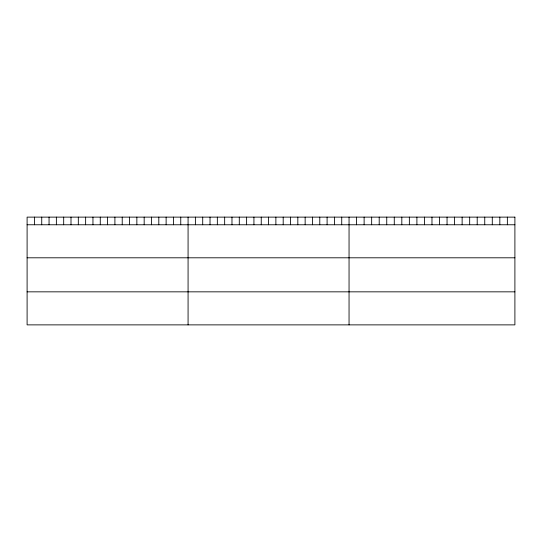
<?xml version="1.0" encoding="UTF-8"?>
<svg xmlns="http://www.w3.org/2000/svg" width="542" height="542" viewBox="0 0 542 542"><rect width="100%" height="100%" fill="white"/><g stroke="black" fill="none" stroke-linecap="round" stroke-linejoin="round"><path stroke-width="0.81" d="M27.1 224.767L514.9 224.767M27.1 257.802L514.9 257.802M27.1 291.84L514.9 291.84M507.359 217.125L507.359 224.767M499.826 217.125L499.826 224.767M492.285 217.125L492.285 224.767M484.744 217.125L484.744 224.767M477.204 217.125L477.204 224.767M469.67 217.125L469.67 224.767M462.13 217.125L462.13 224.767M454.589 217.125L454.589 224.767M447.048 217.125L447.048 224.767M439.515 217.125L439.515 224.767M431.974 217.125L431.974 224.767M424.433 217.125L424.433 224.767M416.9 217.125L416.9 224.767M409.359 217.125L409.359 224.767M401.818 217.125L401.818 224.767M394.278 217.125L394.278 224.767M386.744 217.125L386.744 224.767M379.204 217.125L379.204 224.767M371.663 217.125L371.663 224.767M364.122 217.125L364.122 224.767M356.589 217.125L356.589 224.767M349.048 217.125L349.048 324.875M341.731 217.125L341.731 224.767M334.414 217.125L334.414 224.767M327.097 217.125L327.097 224.767M319.78 217.125L319.78 224.767M312.463 217.125L312.463 224.767M305.146 217.125L305.146 224.767M297.829 217.125L297.829 224.767M290.512 217.125L290.512 224.767M283.195 217.125L283.195 224.767M275.878 217.125L275.878 224.767M268.561 217.125L268.561 224.767M261.244 217.125L261.244 224.767M253.927 217.125L253.927 224.767M246.61 217.125L246.61 224.767M239.293 217.125L239.293 224.767M231.976 217.125L231.976 224.767M224.659 217.125L224.659 224.767M217.342 217.125L217.342 224.767M210.025 217.125L210.025 224.767M202.708 217.125L202.708 224.767M195.391 217.125L195.391 224.767M188.074 217.125L188.074 324.875M180.757 217.125L180.757 224.767M173.44 217.125L173.44 224.767M166.123 217.125L166.123 224.767M158.806 217.125L158.806 224.767M151.489 217.125L151.489 224.767M144.172 217.125L144.172 224.767M136.855 217.125L136.855 224.767M129.538 217.125L129.538 224.767M122.221 217.125L122.221 224.767M114.904 217.125L114.904 224.767M107.587 217.125L107.587 224.767M100.27 217.125L100.27 224.767M92.953 217.125L92.953 224.767M85.636 217.125L85.636 224.767M78.319 217.125L78.319 224.767M71.002 217.125L71.002 224.767M63.685 217.125L63.685 224.767M56.368 217.125L56.368 224.767M49.051 217.125L49.051 224.767M41.734 217.125L41.734 224.767M34.417 217.125L34.417 224.767M514.9 217.125L27.1 217.125L27.1 324.875L514.9 324.875L514.9 217.125"/></g></svg>
